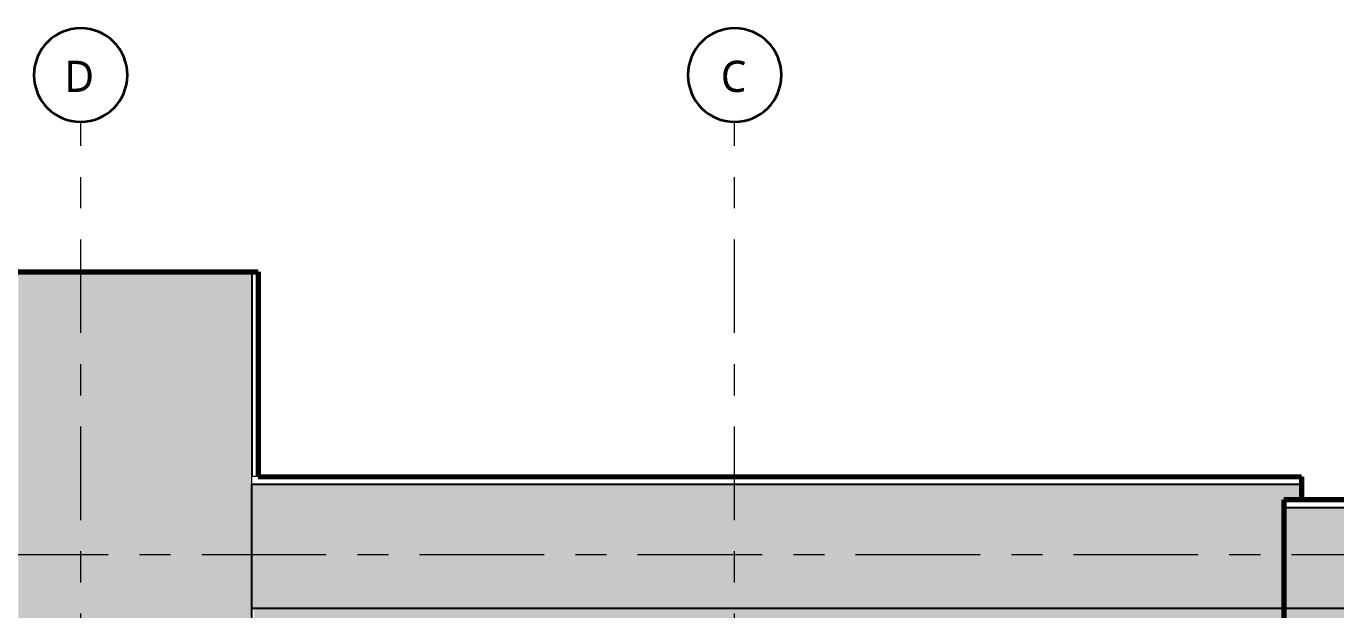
# Model space of a CAD drawing. Header units: inches. Extents: x 6 to 15224, y -733 to 6300.
# Drawn here: x 13940 to 14613, y 5969 to 6268 of the extents above; entities that cross this region are included whole.
import ezdxf

# ---------------------------------------------------------------- set-up
doc = ezdxf.new("R2010")
doc.units = ezdxf.units.IN
doc.header["$MEASUREMENT"] = 0
doc.linetypes.add('Center 1_2_', pattern=[112, 64, -16, 16, -16])
doc.linetypes.add('Center 3_8_', pattern=[96, 48, -16, 16, -16])
for name, color, linetype, lineweight in [('A-DETL', 90, 'Continuous', 13), ('A-FLOR-LEVL', 51, 'Continuous', 13), ('A-WALL', 113, 'Continuous', 25), ('A-WALL-PATT', 111, 'Continuous', 25), ('Q-SPCQ', 91, 'Continuous', 18), ('S-GRID', 1, 'Continuous', 13), ('S-GRID-IDEN', 1, 'Continuous', 35)]:
    doc.layers.add(name, color=color, linetype=linetype, lineweight=lineweight)
doc.styles.add('Open Sans_6', font='OpenSans-Regular.ttf', dxfattribs={"height": 16})
pattern_1 = [(0, (16286.3259, 0), (5.12, 1.28), [0.16896, -3.671, 0.16896, -3.671, -20.48]), (0, (16286.3259, 0), (5.12, 1.28), [-7.68, 0.16896, -7.511, 0.16896, -3.671, -8.96]), (0, (16286.3259, 0), (5.12, 1.28), [-19.2, 0.16896, -2.391, 0.16896, -6.231]), (120, (16288.2459, 0.64), (-3.66851252, 3.79405007), [0.16896, -3.671, 0.16896, -3.671, -20.48]), (120, (16288.2459, 0.64), (-3.66851252, 3.79405007), [-7.68, 0.16896, -7.511, 0.16896, -3.671, -8.96]), (120, (16288.2459, 0.64), (-3.66851252, 3.79405007), [-19.2, 0.16896, -2.391, 0.16896, -6.231]), (240, (16288.8859, 3.2), (-1.45148748, -5.07405007), [0.16896, -3.671, 0.16896, -3.671, -20.48]), (240, (16288.8859, 3.2), (-1.45148748, -5.07405007), [-7.68, 0.16896, -7.511, 0.16896, -3.671, -8.96]), (240, (16288.8859, 3.2), (-1.45148748, -5.07405007), [-19.2, 0.16896, -2.391, 0.16896, -6.231])]

# ---------------------------------------------------------------- blocks, each defined once
blk = doc.blocks.new('SE Fire Extinguisher Cabinet-Semi Recessed-WH-AM - 9 1_2 x 5 x 24_-19877142-SOUTH ELEVATION')
at = {"layer": 'Q-SPCQ'}
for p, q in [((-796.87, 6057), (-796.5, 6057)), ((-796.5, 6057), (-796.5, 6037)), ((-796.37, 6037), (-796.37, 6057)), ((-796.37, 6057), (-795.87, 6057)), ((-795.87, 6057), (-795.87, 6037))]:
    blk.add_line(p, q, dxfattribs=at)
blk = doc.blocks.new('Grid - AN Grid Head-AM-799031-SOUTH ELEVATION')
at = {"layer": 'S-GRID-IDEN'}
for start, end in [(360, 180), (180, 360)]:
    blk.add_arc((-25.06, 6243.06), 24, start, end, dxfattribs=at)

msp = doc.modelspace()

# ---------------------------------------------------------------- hatches: boundary and pattern name
at = {"layer": 'A-WALL-PATT', "lineweight": 13}
h = msp.add_hatch(dxfattribs=at)
h.set_pattern_fill('FP_388', color=256, style=0, pattern_type=2)
h.set_pattern_definition(pattern_1)
h.paths.add_polyline_path([(14056.29213785, 5968.625), (14056.29213785, 6142), (13936.29213785, 6142), (13936.29213785, 5968.625), (14051.13342671, 5968.625)])
h = msp.add_hatch(dxfattribs=at)
h.set_pattern_fill('FP_388', color=256, style=0, pattern_type=2)
h.set_pattern_definition(pattern_1)
h.paths.add_polyline_path([(14405.88892671, 5969.375), (14586.47963785, 5969.375), (14586.47963785, 6025), (14595.54213785, 6025), (14595.54213785, 6033), (14056.29213785, 6033), (14056.29213785, 5969.375), (14352.34092671, 5969.375)])
h = msp.add_hatch(dxfattribs=at)
h.set_pattern_fill('FP_388', color=256, style=0, pattern_type=2)
h.set_pattern_definition(pattern_1)
h.paths.add_polyline_path([(14673.62892671, 5969.375), (14879.54213785, 5969.375), (14879.54213785, 6021), (14586.47963785, 6021), (14586.47963785, 5969.375), (14620.08092671, 5969.375)])
h = msp.add_hatch(dxfattribs=at)
h.set_pattern_fill('FP_388', color=256, style=0, pattern_type=2)
h.set_pattern_definition(pattern_1)
h.paths.add_polyline_path([(13936.29213785, 5860.5), (14056.29213785, 5860.5), (14056.29213785, 5968.625), (13936.29213785, 5968.625), (13936.29213785, 5875.21740001)])
h = msp.add_hatch(dxfattribs=at)
h.set_pattern_fill('FP_388', color=256, style=0, pattern_type=2)
h.set_pattern_definition(pattern_1)
h.paths.add_polyline_path([(14586.47963785, 5968.625), (14586.47963785, 5969.375), (14056.29213785, 5969.375), (14056.29213785, 5968.625), (14586.42662609, 5968.625)])
h = msp.add_hatch(dxfattribs=at)
h.set_pattern_fill('FP_388', color=256, style=0, pattern_type=2)
h.set_pattern_definition(pattern_1)
h.paths.add_polyline_path([(14405.88892671, 5860.25), (14586.47963785, 5860.25), (14586.47963785, 5968.625), (14057.29213785, 5968.625), (14057.29213785, 5860.25), (14352.34092671, 5860.25)])
h.paths.add_polyline_path([(14357.29213785, 5878.5), (14357.29213785, 5956.5), (14435.29213785, 5956.5), (14435.29213785, 5878.5), (14405.88892671, 5878.5)])
h.paths.add_polyline_path([(14566.82206256, 5878.5), (14489.29213785, 5878.5), (14489.29213785, 5956.5), (14567.29213785, 5956.5), (14567.29213785, 5878.5)])
h.paths.add_polyline_path([(14237.29213785, 5878.5), (14207.29213785, 5878.5), (14207.29213785, 5956.5), (14237.29213785, 5956.5), (14237.29213785, 5897.01573334)])
h.paths.add_polyline_path([(14165.29213785, 5878.5), (14087.29213785, 5878.5), (14087.29213785, 5956.5), (14165.29213785, 5956.5), (14165.29213785, 5940.61240001)])
h.paths.add_polyline_path([(14291.29213785, 5878.5), (14261.29213785, 5878.5), (14261.29213785, 5956.5), (14291.29213785, 5956.5), (14291.29213785, 5940.61240001)])
h = msp.add_hatch(dxfattribs=at)
h.set_pattern_fill('FP_388', color=256, style=0, pattern_type=2)
h.set_pattern_definition(pattern_1)
h.paths.add_polyline_path([(14586.47963785, 5968.625), (14879.54213785, 5968.625), (14879.54213785, 5969.375), (14586.47963785, 5969.375)])
h = msp.add_hatch(dxfattribs=at)
h.set_pattern_fill('FP_388', color=256, style=0, pattern_type=2)
h.set_pattern_definition(pattern_1)
h.paths.add_polyline_path([(14586.47963785, 5860.25), (14879.54213785, 5860.25), (14879.54213785, 5968.625), (14586.47963785, 5968.625), (14586.47963785, 5864.31823334)])

# ---------------------------------------------------------------- linework, layer by layer
at = {"layer": 'A-DETL', "lineweight": 70}
for p, q in [((13933.10463785, 6142), (14059.47963785, 6142)), ((14059.47963785, 6142), (14059.47963785, 6037)), ((14059.47963785, 6037), (14595.54213785, 6036.875)), ((14595.54213785, 6036.875), (14595.54213785, 6025)), ((14586.47963785, 6025), (14586.47963785, 5330.25)), ((14889.32338785, 6025), (14586.47963785, 6025))]:
    msp.add_line(p, q, dxfattribs=at)
at = {"layer": 'A-FLOR-LEVL', "linetype": 'Center 1_2_'}
msp.add_line((13358.45406039, 5997), (15204.04750887, 5997), dxfattribs=at)
at = {"layer": 'A-WALL'}
for p, q in [((14059.47963785, 6142), (13933.10463785, 6142)), ((14056.29213785, 6142), (14056.29213785, 6037)), ((14059.47963785, 6142), (14059.47963785, 6037)), ((14595.54213785, 6033), (14056.29213785, 6033)), ((14056.29213785, 5210.25), (14056.29213785, 6033)), ((14595.54213785, 6025), (14595.54213785, 6033)), ((14889.22963785, 6021), (14586.47963785, 6021)), ((14586.47963785, 6021), (14586.47963785, 5731.625)), ((14056.29213785, 5969.375), (14889.22963785, 5969.375))]:
    msp.add_line(p, q, dxfattribs=at)
at = {"layer": 'A-WALL', "lineweight": 18}
for p, q in [((14056.29213785, 6033), (14056.29213785, 6037)), ((14595.54213785, 6037), (14056.29213785, 6037)), ((14595.54213785, 6037), (14595.54213785, 6033)), ((14889.22963785, 6025), (14586.47963785, 6025)), ((14586.47963785, 6021), (14586.47963785, 6025))]:
    msp.add_line(p, q, dxfattribs=at)
at = {"layer": 'S-GRID', "linetype": 'Center 3_8_'}
for p, q in [((13968.29213785, 5054.68743403), (13968.29213785, 6219.06052942)), ((14304.29213785, 5054.68743403), (14304.29213785, 6219.06052942))]:
    msp.add_line(p, q, dxfattribs=at)

# ---------------------------------------------------------------- block references
at = {"layer": 'Q-SPCQ'}
msp.add_blockref('SE Fire Extinguisher Cabinet-Semi Recessed-WH-AM - 9 1_2 x 5 x 24_-19877142-SOUTH ELEVATION', (14856.35291464, 0), dxfattribs=at)
at = {"layer": 'S-GRID-IDEN'}
for p in [(13993.35291464, 0), (14329.35291464, 0)]:
    msp.add_blockref('Grid - AN Grid Head-AM-799031-SOUTH ELEVATION', p, dxfattribs=at)

# ---------------------------------------------------------------- texts
at = {"layer": 'S-GRID-IDEN', "lineweight": 13, "char_height": 16, "attachment_point": 1, "style": 'Open Sans_6'}
for s, insert, width in [('D', (13959.99326917, 6250.40536582), 19.796), ('C', (14297.15232429, 6250.40536582), 16.968)]:
    msp.add_mtext(s, dxfattribs=dict(at, insert=insert, width=width))

doc.saveas('drawing.dxf')
